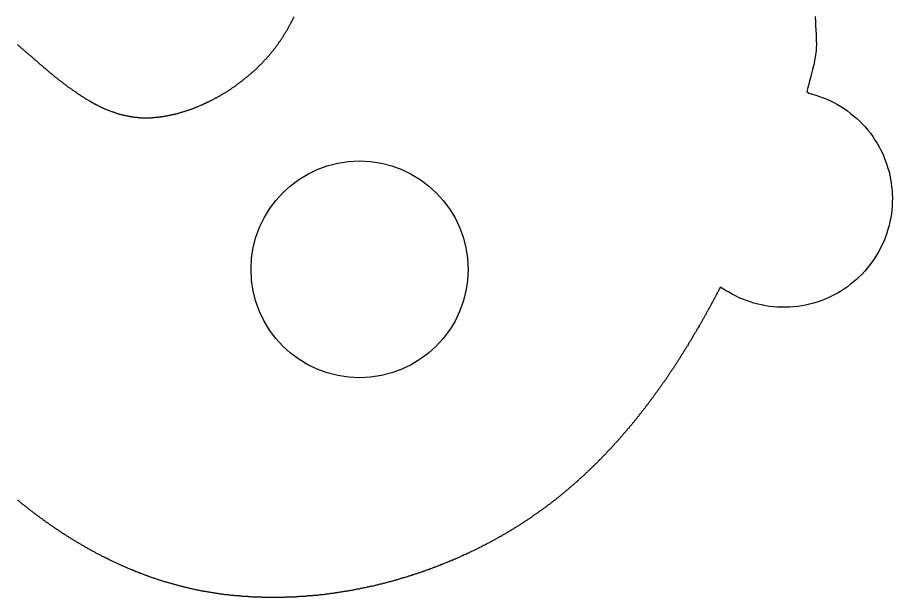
# Model space of a CAD drawing. Header units: millimetres. Extents: x 111 to 2999, y 81 to 1941.
# Drawn here: x 1015.44 to 1055.75, y 1440.17 to 1466.91 of the extents above; entities that cross this region are included whole.
import ezdxf

# ---------------------------------------------------------------- set-up
doc = ezdxf.new("R2010")
doc.units = ezdxf.units.MM
doc.layers.add('RANGO', color=6, linetype='Continuous')

msp = doc.modelspace()

# ---------------------------------------------------------------- linework, layer by layer
for points in [[(1052.19, 1466.953, 0), (1052.19, 1466.913, 0), (1052.19, 1466.883, 0), (1052.19, 1466.843, 0), (1052.2, 1466.803, 0), (1052.2, 1466.773, 0), (1052.2, 1466.733, 0), (1052.2, 1466.693, 0), (1052.2, 1466.663, 0), (1052.21, 1466.623, 0), (1052.21, 1466.583, 0), (1052.21, 1466.553, 0), (1052.21, 1466.513, 0), (1052.21, 1466.473, 0), (1052.22, 1466.443, 0), (1052.22, 1466.403, 0), (1052.22, 1466.363, 0), (1052.22, 1466.333, 0), (1052.22, 1466.293, 0), (1052.22, 1466.263, 0), (1052.23, 1466.223, 0), (1052.23, 1466.183, 0), (1052.23, 1466.153, 0), (1052.23, 1466.113, 0), (1052.23, 1466.073, 0), (1052.23, 1466.043, 0), (1052.24, 1466.003, 0), (1052.24, 1465.963, 0), (1052.24, 1465.933, 0), (1052.24, 1465.893, 0), (1052.24, 1465.853, 0), (1052.24, 1465.823, 0), (1052.24, 1465.783, 0), (1052.25, 1465.753, 0), (1052.25, 1465.713, 0), (1052.25, 1465.673, 0), (1052.25, 1465.633, 0), (1052.25, 1465.593, 0), (1052.24, 1465.543, 0), (1052.24, 1465.503, 0), (1052.24, 1465.453, 0), (1052.23, 1465.403, 0), (1052.23, 1465.343, 0), (1052.22, 1465.283, 0), (1052.21, 1465.223, 0), (1052.2, 1465.153, 0), (1052.19, 1465.083, 0), (1052.17, 1465.003, 0), (1052.16, 1464.913, 0), (1052.14, 1464.823, 0), (1052.12, 1464.733, 0), (1052.09, 1464.623, 0), (1052.07, 1464.513, 0), (1052.04, 1464.393, 0), (1052.01, 1464.273, 0), (1051.97, 1464.133, 0), (1051.93, 1463.993, 0), (1051.89, 1463.843, 0), (1051.85, 1463.683, 0), (1051.8, 1463.503, 0), (1051.89, 1463.423, 0), (1052.06, 1463.373, 0), (1052.22, 1463.333, 0), (1052.39, 1463.273, 0), (1052.56, 1463.213, 0), (1052.72, 1463.143, 0), (1052.89, 1463.073, 0), (1053.05, 1462.993, 0), (1053.21, 1462.903, 0), (1053.37, 1462.813, 0), (1053.52, 1462.713, 0), (1053.67, 1462.603, 0), (1053.82, 1462.493, 0), (1053.96, 1462.383, 0), (1054.1, 1462.253, 0), (1054.24, 1462.133, 0), (1054.37, 1461.993, 0), (1054.5, 1461.863, 0), (1054.62, 1461.713, 0), (1054.73, 1461.573, 0), (1054.84, 1461.423, 0), (1054.94, 1461.263, 0), (1055.04, 1461.113, 0), (1055.13, 1460.953, 0), (1055.22, 1460.793, 0), (1055.3, 1460.623, 0), (1055.37, 1460.463, 0), (1055.43, 1460.293, 0), (1055.49, 1460.123, 0), (1055.54, 1459.963, 0), (1055.59, 1459.793, 0), (1055.63, 1459.623, 0), (1055.66, 1459.453, 0), (1055.69, 1459.283, 0), (1055.71, 1459.113, 0), (1055.73, 1458.943, 0), (1055.74, 1458.763, 0), (1055.75, 1458.583, 0), (1055.74, 1458.403, 0), (1055.74, 1458.223, 0), (1055.72, 1458.043, 0), (1055.7, 1457.863, 0), (1055.67, 1457.683, 0), (1055.63, 1457.503, 0), (1055.59, 1457.323, 0), (1055.54, 1457.143, 0), (1055.49, 1456.973, 0), (1055.43, 1456.793, 0), (1055.36, 1456.623, 0), (1055.28, 1456.453, 0), (1055.2, 1456.283, 0), (1055.11, 1456.113, 0), (1055.02, 1455.953, 0), (1054.92, 1455.803, 0), (1054.82, 1455.653, 0), (1054.71, 1455.503, 0), (1054.59, 1455.353, 0), (1054.47, 1455.223, 0), (1054.35, 1455.083, 0), (1054.22, 1454.963, 0), (1054.09, 1454.833, 0), (1053.96, 1454.723, 0), (1053.82, 1454.613, 0), (1053.68, 1454.503, 0), (1053.54, 1454.403, 0), (1053.4, 1454.313, 0), (1053.25, 1454.223, 0), (1053.1, 1454.143, 0), (1052.94, 1454.063, 0), (1052.78, 1453.983, 0), (1052.62, 1453.913, 0), (1052.45, 1453.853, 0), (1052.28, 1453.793, 0), (1052.11, 1453.743, 0), (1051.93, 1453.693, 0), (1051.75, 1453.653, 0), (1051.57, 1453.623, 0), (1051.39, 1453.593, 0), (1051.2, 1453.573, 0), (1051.02, 1453.563, 0), (1050.83, 1453.553, 0), (1050.65, 1453.553, 0), (1050.46, 1453.563, 0), (1050.27, 1453.573, 0), (1050.09, 1453.593, 0), (1049.91, 1453.623, 0), (1049.72, 1453.663, 0), (1049.54, 1453.703, 0), (1049.37, 1453.743, 0), (1049.19, 1453.803, 0), (1049.02, 1453.863, 0), (1048.85, 1453.923, 0), (1048.69, 1453.993, 0), (1048.52, 1454.073, 0), (1048.37, 1454.153, 0), (1048.21, 1454.243, 0), (1048.06, 1454.333, 0), (1047.92, 1454.423, 0), (1047.82, 1454.483, 0), (1047.8, 1454.453, 0), (1047.79, 1454.413, 0), (1047.77, 1454.383, 0), (1047.75, 1454.353, 0), (1047.74, 1454.313, 0), (1047.72, 1454.283, 0), (1047.7, 1454.253, 0), (1047.68, 1454.213, 0), (1047.67, 1454.183, 0), (1047.65, 1454.153, 0), (1047.63, 1454.113, 0), (1047.61, 1454.083, 0), (1047.59, 1454.053, 0), (1047.58, 1454.013, 0), (1047.56, 1453.983, 0), (1047.54, 1453.953, 0), (1047.52, 1453.913, 0), (1047.51, 1453.883, 0), (1047.49, 1453.853, 0), (1047.47, 1453.823, 0), (1047.45, 1453.783, 0), (1047.44, 1453.753, 0), (1047.42, 1453.723, 0), (1047.4, 1453.683, 0), (1047.38, 1453.653, 0), (1047.36, 1453.623, 0), (1047.35, 1453.593, 0), (1047.33, 1453.553, 0), (1047.31, 1453.523, 0), (1047.29, 1453.493, 0), (1047.27, 1453.453, 0), (1047.26, 1453.423, 0), (1047.24, 1453.393, 0), (1047.22, 1453.363, 0), (1047.2, 1453.323, 0), (1047.18, 1453.293, 0), (1047.17, 1453.263, 0), (1047.15, 1453.233, 0), (1047.13, 1453.193, 0), (1047.11, 1453.163, 0), (1047.09, 1453.133, 0), (1047.08, 1453.103, 0), (1047.06, 1453.063, 0), (1047.04, 1453.033, 0), (1047.02, 1453.003, 0), (1047, 1452.973, 0), (1046.98, 1452.933, 0), (1046.97, 1452.903, 0), (1046.95, 1452.873, 0), (1046.93, 1452.843, 0), (1046.91, 1452.803, 0), (1046.89, 1452.773, 0), (1046.87, 1452.743, 0), (1046.85, 1452.713, 0), (1046.84, 1452.683, 0), (1046.82, 1452.643, 0), (1046.8, 1452.613, 0), (1046.78, 1452.583, 0), (1046.76, 1452.553, 0), (1046.74, 1452.523, 0), (1046.72, 1452.483, 0), (1046.71, 1452.453, 0), (1046.69, 1452.423, 0), (1046.67, 1452.393, 0), (1046.65, 1452.363, 0), (1046.63, 1452.323, 0), (1046.61, 1452.293, 0), (1046.59, 1452.263, 0), (1046.57, 1452.233, 0), (1046.55, 1452.203, 0), (1046.54, 1452.163, 0), (1046.52, 1452.133, 0), (1046.5, 1452.103, 0), (1046.48, 1452.073, 0), (1046.46, 1452.043, 0), (1046.44, 1452.013, 0), (1046.42, 1451.973, 0), (1046.4, 1451.943, 0), (1046.38, 1451.913, 0), (1046.36, 1451.883, 0), (1046.35, 1451.853, 0), (1046.33, 1451.823, 0), (1046.31, 1451.783, 0), (1046.29, 1451.753, 0), (1046.27, 1451.723, 0), (1046.25, 1451.693, 0), (1046.23, 1451.663, 0), (1046.21, 1451.633, 0), (1046.19, 1451.603, 0), (1046.17, 1451.563, 0), (1046.15, 1451.533, 0), (1046.13, 1451.503, 0), (1046.11, 1451.473, 0), (1046.09, 1451.443, 0), (1046.07, 1451.413, 0), (1046.05, 1451.383, 0), (1046.03, 1451.353, 0), (1046.01, 1451.313, 0), (1045.99, 1451.283, 0), (1045.98, 1451.253, 0), (1045.96, 1451.223, 0), (1045.94, 1451.193, 0), (1045.92, 1451.163, 0), (1045.9, 1451.133, 0), (1045.88, 1451.103, 0), (1045.86, 1451.073, 0), (1045.84, 1451.043, 0), (1045.82, 1451.013, 0), (1045.8, 1450.973, 0), (1045.78, 1450.943, 0), (1045.76, 1450.913, 0), (1045.74, 1450.883, 0), (1045.72, 1450.853, 0), (1045.7, 1450.823, 0), (1045.68, 1450.793, 0), (1045.66, 1450.763, 0), (1045.64, 1450.733, 0), (1045.62, 1450.703, 0), (1045.6, 1450.673, 0), (1045.57, 1450.643, 0), (1045.55, 1450.613, 0), (1045.53, 1450.583, 0), (1045.51, 1450.553, 0), (1045.49, 1450.513, 0), (1045.47, 1450.483, 0), (1045.45, 1450.453, 0), (1045.43, 1450.423, 0), (1045.41, 1450.393, 0), (1045.39, 1450.363, 0), (1045.37, 1450.333, 0), (1045.35, 1450.303, 0), (1045.33, 1450.273, 0), (1045.31, 1450.243, 0), (1045.29, 1450.213, 0), (1045.27, 1450.183, 0), (1045.25, 1450.153, 0), (1045.23, 1450.123, 0), (1045.2, 1450.093, 0), (1045.18, 1450.063, 0), (1045.16, 1450.033, 0), (1045.14, 1450.003, 0), (1045.12, 1449.973, 0), (1045.1, 1449.943, 0), (1045.08, 1449.913, 0), (1045.06, 1449.883, 0), (1045.04, 1449.853, 0), (1045.02, 1449.823, 0), (1044.99, 1449.793, 0), (1044.97, 1449.763, 0), (1044.95, 1449.733, 0), (1044.93, 1449.703, 0), (1044.91, 1449.673, 0), (1044.89, 1449.653, 0), (1044.87, 1449.623, 0), (1044.85, 1449.593, 0), (1044.82, 1449.563, 0), (1044.8, 1449.533, 0), (1044.78, 1449.503, 0), (1044.76, 1449.473, 0), (1044.74, 1449.443, 0), (1044.72, 1449.413, 0), (1044.7, 1449.383, 0), (1044.67, 1449.353, 0), (1044.65, 1449.323, 0), (1044.63, 1449.293, 0), (1044.61, 1449.263, 0), (1044.59, 1449.233, 0), (1044.57, 1449.213, 0), (1044.54, 1449.183, 0), (1044.52, 1449.153, 0), (1044.5, 1449.123, 0), (1044.48, 1449.093, 0), (1044.46, 1449.063, 0), (1044.43, 1449.033, 0), (1044.41, 1449.003, 0), (1044.39, 1448.973, 0), (1044.37, 1448.943, 0), (1044.35, 1448.923, 0), (1044.32, 1448.893, 0), (1044.3, 1448.863, 0), (1044.28, 1448.833, 0), (1044.26, 1448.803, 0), (1044.23, 1448.773, 0), (1044.21, 1448.743, 0), (1044.19, 1448.723, 0), (1044.17, 1448.693, 0), (1044.15, 1448.663, 0), (1044.12, 1448.633, 0), (1044.1, 1448.603, 0), (1044.08, 1448.573, 0), (1044.06, 1448.543, 0), (1044.03, 1448.523, 0), (1044.01, 1448.493, 0), (1043.99, 1448.463, 0), (1043.96, 1448.433, 0), (1043.94, 1448.403, 0), (1043.92, 1448.373, 0), (1043.9, 1448.353, 0), (1043.87, 1448.323, 0), (1043.85, 1448.293, 0), (1043.83, 1448.263, 0), (1043.81, 1448.233, 0), (1043.78, 1448.213, 0), (1043.76, 1448.183, 0), (1043.74, 1448.153, 0), (1043.71, 1448.123, 0), (1043.69, 1448.103, 0), (1043.67, 1448.073, 0), (1043.64, 1448.043, 0), (1043.62, 1448.013, 0), (1043.6, 1447.983, 0), (1043.57, 1447.963, 0), (1043.55, 1447.933, 0), (1043.53, 1447.903, 0), (1043.5, 1447.873, 0), (1043.48, 1447.853, 0), (1043.46, 1447.823, 0), (1043.43, 1447.793, 0), (1043.41, 1447.763, 0), (1043.39, 1447.743, 0), (1043.36, 1447.713, 0), (1043.34, 1447.683, 0), (1043.32, 1447.653, 0), (1043.29, 1447.633, 0), (1043.27, 1447.603, 0), (1043.24, 1447.573, 0), (1043.22, 1447.553, 0), (1043.2, 1447.523, 0), (1043.17, 1447.493, 0), (1043.15, 1447.463, 0), (1043.13, 1447.443, 0), (1043.1, 1447.413, 0), (1043.08, 1447.383, 0), (1043.05, 1447.363, 0), (1043.03, 1447.333, 0), (1043, 1447.303, 0), (1042.98, 1447.283, 0), (1042.96, 1447.253, 0), (1042.93, 1447.223, 0), (1042.91, 1447.203, 0), (1042.88, 1447.173, 0), (1042.86, 1447.143, 0), (1042.83, 1447.123, 0), (1042.81, 1447.093, 0), (1042.79, 1447.063, 0), (1042.76, 1447.043, 0), (1042.74, 1447.013, 0), (1042.71, 1446.983, 0), (1042.69, 1446.963, 0), (1042.66, 1446.933, 0), (1042.64, 1446.913, 0), (1042.61, 1446.883, 0), (1042.59, 1446.853, 0), (1042.56, 1446.833, 0), (1042.54, 1446.803, 0), (1042.51, 1446.773, 0), (1042.49, 1446.753, 0), (1042.46, 1446.723, 0), (1042.44, 1446.703, 0), (1042.41, 1446.673, 0), (1042.39, 1446.653, 0), (1042.36, 1446.623, 0), (1042.34, 1446.593, 0), (1042.31, 1446.573, 0), (1042.29, 1446.543, 0), (1042.26, 1446.523, 0), (1042.24, 1446.493, 0), (1042.21, 1446.473, 0), (1042.19, 1446.443, 0), (1042.16, 1446.413, 0), (1042.14, 1446.393, 0), (1042.11, 1446.363, 0), (1042.08, 1446.343, 0), (1042.06, 1446.313, 0), (1042.03, 1446.293, 0), (1042.01, 1446.263, 0), (1041.98, 1446.243, 0), (1041.96, 1446.213, 0), (1041.93, 1446.193, 0), (1041.9, 1446.163, 0), (1041.88, 1446.143, 0), (1041.85, 1446.113, 0), (1041.83, 1446.093, 0), (1041.8, 1446.063, 0), (1041.77, 1446.043, 0), (1041.75, 1446.013, 0), (1041.72, 1445.993, 0), (1041.7, 1445.963, 0), (1041.67, 1445.943, 0), (1041.64, 1445.913, 0), (1041.62, 1445.893, 0), (1041.59, 1445.863, 0), (1041.56, 1445.843, 0), (1041.54, 1445.813, 0), (1041.51, 1445.793, 0), (1041.48, 1445.763, 0), (1041.46, 1445.743, 0), (1041.43, 1445.723, 0), (1041.4, 1445.693, 0), (1041.38, 1445.673, 0), (1041.35, 1445.643, 0), (1041.32, 1445.623, 0), (1041.3, 1445.593, 0), (1041.27, 1445.573, 0), (1041.24, 1445.553, 0), (1041.22, 1445.523, 0), (1041.19, 1445.503, 0), (1041.16, 1445.473, 0), (1041.14, 1445.453, 0), (1041.11, 1445.433, 0), (1041.08, 1445.403, 0), (1041.05, 1445.383, 0), (1041.03, 1445.353, 0), (1041, 1445.333, 0), (1040.97, 1445.313, 0), (1040.95, 1445.283, 0), (1040.92, 1445.263, 0), (1040.89, 1445.243, 0), (1040.86, 1445.213, 0), (1040.84, 1445.193, 0), (1040.81, 1445.173, 0), (1040.78, 1445.143, 0), (1040.75, 1445.123, 0), (1040.72, 1445.103, 0), (1040.7, 1445.073, 0), (1040.67, 1445.053, 0), (1040.64, 1445.033, 0), (1040.61, 1445.003, 0), (1040.59, 1444.983, 0), (1040.56, 1444.963, 0), (1040.53, 1444.933, 0), (1040.5, 1444.913, 0), (1040.47, 1444.893, 0), (1040.45, 1444.873, 0), (1040.42, 1444.843, 0), (1040.39, 1444.823, 0), (1040.36, 1444.803, 0), (1040.33, 1444.773, 0), (1040.3, 1444.753, 0), (1040.28, 1444.733, 0), (1040.25, 1444.713, 0), (1040.22, 1444.683, 0), (1040.19, 1444.663, 0), (1040.16, 1444.643, 0), (1040.13, 1444.623, 0), (1040.1, 1444.603, 0), (1040.08, 1444.573, 0), (1040.05, 1444.553, 0), (1040.02, 1444.533, 0), (1039.99, 1444.513, 0), (1039.96, 1444.483, 0), (1039.93, 1444.463, 0), (1039.9, 1444.443, 0), (1039.87, 1444.423, 0), (1039.84, 1444.403, 0), (1039.81, 1444.373, 0), (1039.79, 1444.353, 0), (1039.76, 1444.333, 0), (1039.73, 1444.313, 0), (1039.7, 1444.293, 0), (1039.67, 1444.273, 0), (1039.64, 1444.243, 0), (1039.61, 1444.223, 0), (1039.58, 1444.203, 0), (1039.55, 1444.183, 0), (1039.52, 1444.163, 0), (1039.49, 1444.143, 0), (1039.46, 1444.123, 0), (1039.43, 1444.093, 0), (1039.4, 1444.073, 0), (1039.37, 1444.053, 0), (1039.34, 1444.033, 0), (1039.31, 1444.013, 0), (1039.28, 1443.993, 0), (1039.25, 1443.973, 0), (1039.22, 1443.953, 0), (1039.19, 1443.933, 0), (1039.16, 1443.913, 0), (1039.13, 1443.883, 0), (1039.1, 1443.863, 0), (1039.07, 1443.843, 0), (1039.04, 1443.823, 0), (1039.01, 1443.803, 0), (1038.98, 1443.783, 0), (1038.95, 1443.763, 0), (1038.92, 1443.743, 0), (1038.89, 1443.723, 0), (1038.86, 1443.703, 0), (1038.83, 1443.683, 0), (1038.8, 1443.663, 0), (1038.77, 1443.643, 0), (1038.73, 1443.623, 0), (1038.7, 1443.603, 0), (1038.67, 1443.583, 0), (1038.64, 1443.563, 0), (1038.61, 1443.543, 0), (1038.58, 1443.523, 0), (1038.55, 1443.503, 0), (1038.52, 1443.483, 0), (1038.49, 1443.463, 0), (1038.45, 1443.443, 0), (1038.42, 1443.423, 0), (1038.39, 1443.403, 0), (1038.36, 1443.383, 0), (1038.33, 1443.363, 0), (1038.3, 1443.343, 0), (1038.27, 1443.323, 0), (1038.23, 1443.303, 0), (1038.2, 1443.283, 0), (1038.17, 1443.273, 0), (1038.14, 1443.253, 0), (1038.11, 1443.233, 0), (1038.08, 1443.213, 0), (1038.04, 1443.193, 0), (1038.01, 1443.173, 0), (1037.98, 1443.153, 0), (1037.95, 1443.133, 0), (1037.92, 1443.113, 0), (1037.88, 1443.093, 0), (1037.85, 1443.083, 0), (1037.82, 1443.063, 0), (1037.79, 1443.043, 0), (1037.76, 1443.023, 0), (1037.72, 1443.003, 0), (1037.69, 1442.983, 0), (1037.66, 1442.963, 0), (1037.63, 1442.953, 0), (1037.59, 1442.933, 0), (1037.56, 1442.913, 0), (1037.53, 1442.893, 0), (1037.5, 1442.873, 0), (1037.46, 1442.863, 0), (1037.43, 1442.843, 0), (1037.4, 1442.823, 0), (1037.36, 1442.803, 0), (1037.33, 1442.783, 0), (1037.3, 1442.773, 0), (1037.27, 1442.753, 0), (1037.23, 1442.733, 0), (1037.2, 1442.713, 0), (1037.17, 1442.693, 0), (1037.13, 1442.683, 0), (1037.1, 1442.663, 0), (1037.07, 1442.643, 0), (1037.03, 1442.623, 0), (1037, 1442.613, 0), (1036.97, 1442.593, 0), (1036.93, 1442.573, 0), (1036.9, 1442.563, 0), (1036.87, 1442.543, 0), (1036.83, 1442.523, 0), (1036.8, 1442.503, 0), (1036.77, 1442.493, 0), (1036.73, 1442.473, 0), (1036.7, 1442.453, 0), (1036.67, 1442.443, 0), (1036.63, 1442.423, 0), (1036.6, 1442.403, 0), (1036.56, 1442.393, 0), (1036.53, 1442.373, 0), (1036.5, 1442.353, 0), (1036.46, 1442.343, 0), (1036.43, 1442.323, 0), (1036.4, 1442.303, 0), (1036.36, 1442.293, 0), (1036.33, 1442.273, 0), (1036.29, 1442.263, 0), (1036.26, 1442.243, 0), (1036.23, 1442.223, 0), (1036.19, 1442.213, 0), (1036.16, 1442.193, 0), (1036.12, 1442.183, 0), (1036.09, 1442.163, 0), (1036.05, 1442.143, 0), (1036.02, 1442.133, 0), (1035.98, 1442.113, 0), (1035.95, 1442.103, 0), (1035.92, 1442.083, 0), (1035.88, 1442.073, 0), (1035.85, 1442.053, 0), (1035.81, 1442.033, 0), (1035.78, 1442.023, 0), (1035.74, 1442.003, 0), (1035.71, 1441.993, 0), (1035.67, 1441.973, 0), (1035.64, 1441.963, 0), (1035.6, 1441.943, 0), (1035.57, 1441.933, 0), (1035.53, 1441.913, 0), (1035.5, 1441.903, 0), (1035.46, 1441.883, 0), (1035.43, 1441.873, 0), (1035.39, 1441.853, 0), (1035.36, 1441.843, 0), (1035.32, 1441.823, 0), (1035.29, 1441.813, 0), (1035.25, 1441.803, 0), (1035.22, 1441.783, 0), (1035.18, 1441.773, 0), (1035.15, 1441.753, 0), (1035.11, 1441.743, 0), (1035.08, 1441.723, 0), (1035.04, 1441.713, 0), (1035.01, 1441.703, 0), (1034.97, 1441.683, 0), (1034.94, 1441.673, 0), (1034.9, 1441.653, 0), (1034.87, 1441.643, 0), (1034.83, 1441.633, 0), (1034.79, 1441.613, 0), (1034.76, 1441.603, 0), (1034.72, 1441.593, 0), (1034.69, 1441.573, 0), (1034.65, 1441.563, 0), (1034.62, 1441.553, 0), (1034.58, 1441.533, 0), (1034.55, 1441.523, 0), (1034.51, 1441.513, 0), (1034.47, 1441.493, 0), (1034.44, 1441.483, 0), (1034.4, 1441.473, 0), (1034.37, 1441.453, 0), (1034.33, 1441.443, 0), (1034.29, 1441.433, 0), (1034.26, 1441.413, 0), (1034.22, 1441.403, 0), (1034.19, 1441.393, 0), (1034.15, 1441.383, 0), (1034.11, 1441.363, 0), (1034.08, 1441.353, 0), (1034.04, 1441.343, 0), (1034.01, 1441.333, 0), (1033.97, 1441.313, 0), (1033.93, 1441.303, 0), (1033.9, 1441.293, 0), (1033.86, 1441.283, 0), (1033.83, 1441.263, 0), (1033.79, 1441.253, 0), (1033.75, 1441.243, 0), (1033.72, 1441.233, 0), (1033.68, 1441.223, 0), (1033.64, 1441.213, 0), (1033.61, 1441.193, 0), (1033.57, 1441.183, 0), (1033.53, 1441.173, 0), (1033.5, 1441.163, 0), (1033.46, 1441.153, 0), (1033.42, 1441.143, 0), (1033.39, 1441.123, 0), (1033.35, 1441.113, 0), (1033.31, 1441.103, 0), (1033.28, 1441.093, 0), (1033.24, 1441.083, 0), (1033.2, 1441.073, 0), (1033.17, 1441.063, 0), (1033.13, 1441.053, 0), (1033.09, 1441.043, 0), (1033.06, 1441.033, 0), (1033.02, 1441.013, 0), (1032.98, 1441.003, 0), (1032.95, 1440.993, 0), (1032.91, 1440.983, 0), (1032.87, 1440.973, 0), (1032.84, 1440.963, 0), (1032.8, 1440.953, 0), (1032.76, 1440.943, 0), (1032.73, 1440.933, 0), (1032.69, 1440.923, 0), (1032.65, 1440.913, 0), (1032.62, 1440.903, 0), (1032.58, 1440.893, 0), (1032.54, 1440.883, 0), (1032.5, 1440.873, 0), (1032.47, 1440.863, 0), (1032.43, 1440.853, 0), (1032.39, 1440.843, 0), (1032.36, 1440.833, 0), (1032.32, 1440.823, 0), (1032.28, 1440.813, 0), (1032.24, 1440.803, 0), (1032.21, 1440.793, 0), (1032.17, 1440.793, 0), (1032.13, 1440.783, 0), (1032.09, 1440.773, 0), (1032.06, 1440.763, 0), (1032.02, 1440.753, 0), (1031.98, 1440.743, 0), (1031.95, 1440.733, 0), (1031.91, 1440.723, 0), (1031.87, 1440.713, 0), (1031.83, 1440.703, 0), (1031.8, 1440.703, 0), (1031.76, 1440.693, 0), (1031.72, 1440.683, 0), (1031.68, 1440.673, 0), (1031.65, 1440.663, 0), (1031.61, 1440.653, 0), (1031.57, 1440.653, 0), (1031.53, 1440.643, 0), (1031.5, 1440.633, 0), (1031.46, 1440.623, 0), (1031.42, 1440.613, 0), (1031.38, 1440.613, 0), (1031.35, 1440.603, 0), (1031.31, 1440.593, 0), (1031.27, 1440.583, 0), (1031.23, 1440.583, 0), (1031.2, 1440.573, 0), (1031.16, 1440.563, 0), (1031.12, 1440.553, 0), (1031.08, 1440.553, 0), (1031.04, 1440.543, 0), (1031.01, 1440.533, 0), (1030.97, 1440.523, 0), (1030.93, 1440.523, 0), (1030.89, 1440.513, 0), (1030.86, 1440.503, 0), (1030.82, 1440.503, 0), (1030.78, 1440.493, 0), (1030.74, 1440.483, 0), (1030.71, 1440.483, 0), (1030.67, 1440.473, 0), (1030.63, 1440.463, 0), (1030.59, 1440.463, 0), (1030.55, 1440.453, 0), (1030.52, 1440.443, 0), (1030.48, 1440.443, 0), (1030.44, 1440.433, 0), (1030.4, 1440.433, 0), (1030.36, 1440.423, 0), (1030.33, 1440.413, 0), (1030.29, 1440.413, 0), (1030.25, 1440.403, 0), (1030.21, 1440.403, 0), (1030.17, 1440.393, 0), (1030.14, 1440.383, 0), (1030.1, 1440.383, 0), (1030.06, 1440.373, 0), (1030.02, 1440.373, 0), (1029.99, 1440.363, 0), (1029.95, 1440.363, 0), (1029.91, 1440.353, 0), (1029.87, 1440.353, 0), (1029.83, 1440.343, 0), (1029.8, 1440.343, 0), (1029.76, 1440.333, 0), (1029.72, 1440.333, 0), (1029.68, 1440.323, 0), (1029.64, 1440.323, 0), (1029.6, 1440.313, 0), (1029.57, 1440.313, 0), (1029.53, 1440.303, 0), (1029.49, 1440.303, 0), (1029.45, 1440.303, 0), (1029.41, 1440.293, 0), (1029.38, 1440.293, 0), (1029.34, 1440.283, 0), (1029.3, 1440.283, 0), (1029.26, 1440.273, 0), (1029.22, 1440.273, 0), (1029.19, 1440.273, 0), (1029.15, 1440.263, 0), (1029.11, 1440.263, 0), (1029.07, 1440.263, 0), (1029.03, 1440.253, 0), (1029, 1440.253, 0), (1028.96, 1440.253, 0), (1028.92, 1440.243, 0), (1028.88, 1440.243, 0), (1028.84, 1440.243, 0), (1028.8, 1440.233, 0), (1028.77, 1440.233, 0), (1028.73, 1440.233, 0), (1028.69, 1440.223, 0), (1028.65, 1440.223, 0), (1028.61, 1440.223, 0), (1028.58, 1440.223, 0), (1028.54, 1440.213, 0), (1028.5, 1440.213, 0), (1028.46, 1440.213, 0), (1028.42, 1440.213, 0), (1028.38, 1440.203, 0), (1028.35, 1440.203, 0), (1028.31, 1440.203, 0), (1028.27, 1440.203, 0), (1028.23, 1440.193, 0), (1028.19, 1440.193, 0), (1028.16, 1440.193, 0), (1028.12, 1440.193, 0), (1028.08, 1440.193, 0), (1028.04, 1440.193, 0), (1028, 1440.183, 0), (1027.96, 1440.183, 0), (1027.93, 1440.183, 0), (1027.89, 1440.183, 0), (1027.85, 1440.183, 0), (1027.81, 1440.183, 0), (1027.77, 1440.183, 0), (1027.74, 1440.173, 0), (1027.7, 1440.173, 0), (1027.66, 1440.173, 0), (1027.62, 1440.173, 0), (1027.58, 1440.173, 0), (1027.55, 1440.173, 0), (1027.51, 1440.173, 0), (1027.47, 1440.173, 0), (1027.43, 1440.173, 0), (1027.39, 1440.173, 0), (1027.35, 1440.173, 0), (1027.32, 1440.173, 0), (1027.28, 1440.173, 0), (1027.24, 1440.173, 0), (1027.2, 1440.173, 0), (1027.16, 1440.173, 0), (1027.13, 1440.173, 0), (1027.09, 1440.173, 0), (1027.05, 1440.173, 0), (1027.01, 1440.173, 0), (1026.97, 1440.173, 0), (1026.94, 1440.173, 0), (1026.9, 1440.173, 0), (1026.86, 1440.173, 0), (1026.82, 1440.173, 0), (1026.78, 1440.173, 0), (1026.75, 1440.173, 0), (1026.71, 1440.183, 0), (1026.67, 1440.183, 0), (1026.63, 1440.183, 0), (1026.59, 1440.183, 0), (1026.56, 1440.183, 0), (1026.52, 1440.183, 0), (1026.48, 1440.183, 0), (1026.44, 1440.193, 0), (1026.4, 1440.193, 0), (1026.37, 1440.193, 0), (1026.33, 1440.193, 0), (1026.29, 1440.193, 0), (1026.25, 1440.193, 0), (1026.21, 1440.203, 0), (1026.18, 1440.203, 0), (1026.14, 1440.203, 0), (1026.1, 1440.203, 0), (1026.06, 1440.213, 0), (1026.02, 1440.213, 0), (1025.99, 1440.213, 0), (1025.95, 1440.213, 0), (1025.91, 1440.223, 0), (1025.87, 1440.223, 0), (1025.83, 1440.223, 0), (1025.8, 1440.223, 0), (1025.76, 1440.233, 0), (1025.72, 1440.233, 0), (1025.68, 1440.233, 0), (1025.65, 1440.243, 0), (1025.61, 1440.243, 0), (1025.57, 1440.243, 0), (1025.53, 1440.253, 0), (1025.49, 1440.253, 0), (1025.46, 1440.253, 0), (1025.42, 1440.263, 0), (1025.38, 1440.263, 0), (1025.34, 1440.273, 0), (1025.31, 1440.273, 0), (1025.27, 1440.273, 0), (1025.23, 1440.283, 0), (1025.19, 1440.283, 0), (1025.16, 1440.293, 0), (1025.12, 1440.293, 0), (1025.08, 1440.293, 0), (1025.04, 1440.303, 0), (1025.01, 1440.303, 0), (1024.97, 1440.313, 0), (1024.93, 1440.313, 0), (1024.89, 1440.323, 0), (1024.86, 1440.323, 0), (1024.82, 1440.333, 0), (1024.78, 1440.333, 0), (1024.74, 1440.343, 0), (1024.71, 1440.343, 0), (1024.67, 1440.353, 0), (1024.63, 1440.353, 0), (1024.59, 1440.363, 0), (1024.56, 1440.373, 0), (1024.52, 1440.373, 0), (1024.48, 1440.383, 0), (1024.44, 1440.383, 0), (1024.41, 1440.393, 0), (1024.37, 1440.403, 0), (1024.33, 1440.403, 0), (1024.29, 1440.413, 0), (1024.26, 1440.413, 0), (1024.22, 1440.423, 0), (1024.18, 1440.433, 0), (1024.15, 1440.433, 0), (1024.11, 1440.443, 0), (1024.07, 1440.453, 0), (1024.03, 1440.453, 0), (1024, 1440.463, 0), (1023.96, 1440.473, 0), (1023.92, 1440.473, 0), (1023.89, 1440.483, 0), (1023.85, 1440.493, 0), (1023.81, 1440.503, 0), (1023.78, 1440.503, 0), (1023.74, 1440.513, 0), (1023.7, 1440.523, 0), (1023.66, 1440.533, 0), (1023.63, 1440.533, 0), (1023.59, 1440.543, 0), (1023.55, 1440.553, 0), (1023.52, 1440.563, 0), (1023.48, 1440.573, 0), (1023.44, 1440.573, 0), (1023.41, 1440.583, 0), (1023.37, 1440.593, 0), (1023.33, 1440.603, 0), (1023.3, 1440.613, 0), (1023.26, 1440.623, 0), (1023.22, 1440.633, 0), (1023.19, 1440.633, 0), (1023.15, 1440.643, 0), (1023.11, 1440.653, 0), (1023.08, 1440.663, 0), (1023.04, 1440.673, 0), (1023, 1440.683, 0), (1022.97, 1440.693, 0), (1022.93, 1440.703, 0), (1022.9, 1440.713, 0), (1022.86, 1440.723, 0), (1022.82, 1440.733, 0), (1022.79, 1440.743, 0), (1022.75, 1440.753, 0), (1022.71, 1440.763, 0), (1022.68, 1440.773, 0), (1022.64, 1440.783, 0), (1022.6, 1440.793, 0), (1022.57, 1440.803, 0), (1022.53, 1440.813, 0), (1022.5, 1440.823, 0), (1022.46, 1440.833, 0), (1022.42, 1440.843, 0), (1022.39, 1440.853, 0), (1022.35, 1440.863, 0), (1022.32, 1440.873, 0), (1022.28, 1440.883, 0), (1022.24, 1440.893, 0), (1022.21, 1440.903, 0), (1022.17, 1440.913, 0), (1022.14, 1440.923, 0), (1022.1, 1440.943, 0), (1022.06, 1440.953, 0), (1022.03, 1440.963, 0), (1021.99, 1440.973, 0), (1021.96, 1440.983, 0), (1021.92, 1440.993, 0), (1021.89, 1441.003, 0), (1021.85, 1441.023, 0), (1021.82, 1441.033, 0), (1021.78, 1441.043, 0), (1021.74, 1441.053, 0), (1021.71, 1441.063, 0), (1021.67, 1441.083, 0), (1021.64, 1441.093, 0), (1021.6, 1441.103, 0), (1021.57, 1441.113, 0), (1021.53, 1441.133, 0), (1021.5, 1441.143, 0), (1021.46, 1441.153, 0), (1021.43, 1441.163, 0), (1021.39, 1441.183, 0), (1021.36, 1441.193, 0), (1021.32, 1441.203, 0), (1021.28, 1441.223, 0), (1021.25, 1441.233, 0), (1021.21, 1441.243, 0), (1021.18, 1441.263, 0), (1021.14, 1441.273, 0), (1021.11, 1441.283, 0), (1021.07, 1441.303, 0), (1021.04, 1441.313, 0), (1021, 1441.323, 0), (1020.97, 1441.343, 0), (1020.93, 1441.353, 0), (1020.9, 1441.363, 0), (1020.87, 1441.383, 0), (1020.83, 1441.393, 0), (1020.8, 1441.413, 0), (1020.76, 1441.423, 0), (1020.73, 1441.443, 0), (1020.69, 1441.453, 0), (1020.66, 1441.463, 0), (1020.62, 1441.483, 0), (1020.59, 1441.493, 0), (1020.55, 1441.513, 0), (1020.52, 1441.523, 0), (1020.48, 1441.543, 0), (1020.45, 1441.553, 0), (1020.42, 1441.573, 0), (1020.38, 1441.583, 0), (1020.35, 1441.603, 0), (1020.31, 1441.613, 0), (1020.28, 1441.633, 0), (1020.24, 1441.643, 0), (1020.21, 1441.663, 0), (1020.18, 1441.673, 0), (1020.14, 1441.693, 0), (1020.11, 1441.703, 0), (1020.07, 1441.723, 0), (1020.04, 1441.743, 0), (1020.01, 1441.753, 0), (1019.97, 1441.773, 0), (1019.94, 1441.783, 0), (1019.9, 1441.803, 0), (1019.87, 1441.823, 0), (1019.84, 1441.833, 0), (1019.8, 1441.853, 0), (1019.77, 1441.863, 0), (1019.73, 1441.883, 0), (1019.7, 1441.903, 0), (1019.67, 1441.913, 0), (1019.63, 1441.933, 0), (1019.6, 1441.953, 0), (1019.57, 1441.963, 0), (1019.53, 1441.983, 0), (1019.5, 1442.003, 0), (1019.46, 1442.013, 0), (1019.43, 1442.033, 0), (1019.4, 1442.053, 0), (1019.36, 1442.063, 0), (1019.33, 1442.083, 0), (1019.3, 1442.103, 0), (1019.26, 1442.123, 0), (1019.23, 1442.133, 0), (1019.2, 1442.153, 0), (1019.16, 1442.173, 0), (1019.13, 1442.193, 0), (1019.1, 1442.203, 0), (1019.06, 1442.223, 0), (1019.03, 1442.243, 0), (1019, 1442.263, 0), (1018.97, 1442.273, 0), (1018.93, 1442.293, 0), (1018.9, 1442.313, 0), (1018.87, 1442.333, 0), (1018.83, 1442.353, 0), (1018.8, 1442.363, 0), (1018.77, 1442.383, 0), (1018.74, 1442.403, 0), (1018.7, 1442.423, 0), (1018.67, 1442.443, 0), (1018.64, 1442.463, 0), (1018.6, 1442.483, 0), (1018.57, 1442.493, 0), (1018.54, 1442.513, 0), (1018.51, 1442.533, 0), (1018.47, 1442.553, 0), (1018.44, 1442.573, 0), (1018.41, 1442.593, 0), (1018.38, 1442.613, 0), (1018.34, 1442.633, 0), (1018.31, 1442.643, 0), (1018.28, 1442.663, 0), (1018.25, 1442.683, 0), (1018.21, 1442.703, 0), (1018.18, 1442.723, 0), (1018.15, 1442.743, 0), (1018.12, 1442.763, 0), (1018.08, 1442.783, 0), (1018.05, 1442.803, 0), (1018.02, 1442.823, 0), (1017.99, 1442.843, 0), (1017.96, 1442.863, 0), (1017.92, 1442.883, 0), (1017.89, 1442.903, 0), (1017.86, 1442.923, 0), (1017.83, 1442.943, 0), (1017.8, 1442.963, 0), (1017.76, 1442.983, 0), (1017.73, 1443.003, 0), (1017.7, 1443.023, 0), (1017.67, 1443.043, 0), (1017.64, 1443.063, 0), (1017.61, 1443.083, 0), (1017.57, 1443.103, 0), (1017.54, 1443.123, 0), (1017.51, 1443.143, 0), (1017.48, 1443.163, 0), (1017.45, 1443.183, 0), (1017.42, 1443.203, 0), (1017.39, 1443.233, 0), (1017.35, 1443.253, 0), (1017.32, 1443.273, 0), (1017.29, 1443.293, 0), (1017.26, 1443.313, 0), (1017.23, 1443.333, 0), (1017.2, 1443.353, 0), (1017.17, 1443.373, 0), (1017.13, 1443.393, 0), (1017.1, 1443.423, 0), (1017.07, 1443.443, 0), (1017.04, 1443.463, 0), (1017.01, 1443.483, 0), (1016.98, 1443.503, 0), (1016.95, 1443.523, 0), (1016.92, 1443.543, 0), (1016.89, 1443.573, 0), (1016.86, 1443.593, 0), (1016.82, 1443.613, 0), (1016.79, 1443.633, 0), (1016.76, 1443.653, 0), (1016.73, 1443.683, 0), (1016.7, 1443.703, 0), (1016.67, 1443.723, 0), (1016.64, 1443.743, 0), (1016.61, 1443.763, 0), (1016.58, 1443.793, 0), (1016.55, 1443.813, 0), (1016.52, 1443.833, 0), (1016.49, 1443.853, 0), (1016.46, 1443.883, 0), (1016.43, 1443.903, 0), (1016.4, 1443.923, 0), (1016.37, 1443.943, 0), (1016.34, 1443.973, 0), (1016.31, 1443.993, 0), (1016.28, 1444.013, 0), (1016.24, 1444.033, 0), (1016.21, 1444.063, 0), (1016.18, 1444.083, 0), (1016.15, 1444.103, 0), (1016.12, 1444.133, 0), (1016.09, 1444.153, 0), (1016.06, 1444.173, 0), (1016.03, 1444.203, 0), (1016, 1444.223, 0), (1015.97, 1444.243, 0), (1015.94, 1444.273, 0), (1015.91, 1444.293, 0), (1015.89, 1444.313, 0), (1015.86, 1444.343, 0), (1015.83, 1444.363, 0), (1015.8, 1444.383, 0), (1015.77, 1444.413, 0), (1015.74, 1444.433, 0), (1015.71, 1444.453, 0), (1015.68, 1444.483, 0), (1015.65, 1444.503, 0), (1015.62, 1444.523, 0), (1015.59, 1444.553, 0), (1015.56, 1444.573, 0), (1015.53, 1444.603, 0), (1015.5, 1444.623, 0), (1015.47, 1444.643, 0), (1015.44, 1444.673, 0)], [(1015.44, 1465.673, 0), (1015.47, 1465.643, 0), (1015.5, 1465.613, 0), (1015.53, 1465.593, 0), (1015.56, 1465.563, 0), (1015.59, 1465.533, 0), (1015.62, 1465.513, 0), (1015.65, 1465.483, 0), (1015.68, 1465.463, 0), (1015.71, 1465.433, 0), (1015.74, 1465.403, 0), (1015.77, 1465.383, 0), (1015.8, 1465.353, 0), (1015.83, 1465.323, 0), (1015.86, 1465.303, 0), (1015.89, 1465.273, 0), (1015.92, 1465.253, 0), (1015.95, 1465.223, 0), (1015.98, 1465.193, 0), (1016.01, 1465.173, 0), (1016.04, 1465.143, 0), (1016.07, 1465.123, 0), (1016.1, 1465.093, 0), (1016.13, 1465.073, 0), (1016.16, 1465.043, 0), (1016.19, 1465.023, 0), (1016.22, 1464.993, 0), (1016.24, 1464.963, 0), (1016.27, 1464.943, 0), (1016.3, 1464.913, 0), (1016.33, 1464.893, 0), (1016.36, 1464.863, 0), (1016.39, 1464.843, 0), (1016.42, 1464.813, 0), (1016.45, 1464.793, 0), (1016.48, 1464.763, 0), (1016.51, 1464.743, 0), (1016.54, 1464.713, 0), (1016.57, 1464.693, 0), (1016.6, 1464.663, 0), (1016.62, 1464.643, 0), (1016.65, 1464.613, 0), (1016.68, 1464.593, 0), (1016.71, 1464.573, 0), (1016.74, 1464.543, 0), (1016.77, 1464.523, 0), (1016.8, 1464.493, 0), (1016.83, 1464.473, 0), (1016.86, 1464.443, 0), (1016.88, 1464.423, 0), (1016.91, 1464.403, 0), (1016.94, 1464.373, 0), (1016.97, 1464.353, 0), (1017, 1464.323, 0), (1017.03, 1464.303, 0), (1017.06, 1464.283, 0), (1017.09, 1464.253, 0), (1017.11, 1464.233, 0), (1017.14, 1464.213, 0), (1017.17, 1464.183, 0), (1017.2, 1464.163, 0), (1017.23, 1464.143, 0), (1017.26, 1464.123, 0), (1017.29, 1464.093, 0), (1017.31, 1464.073, 0), (1017.34, 1464.053, 0), (1017.37, 1464.023, 0), (1017.4, 1464.003, 0), (1017.43, 1463.983, 0), (1017.46, 1463.963, 0), (1017.49, 1463.943, 0), (1017.51, 1463.913, 0), (1017.54, 1463.893, 0), (1017.57, 1463.873, 0), (1017.6, 1463.853, 0), (1017.63, 1463.833, 0), (1017.66, 1463.813, 0), (1017.68, 1463.783, 0), (1017.71, 1463.763, 0), (1017.74, 1463.743, 0), (1017.77, 1463.723, 0), (1017.8, 1463.703, 0), (1017.83, 1463.683, 0), (1017.86, 1463.663, 0), (1017.88, 1463.643, 0), (1017.91, 1463.623, 0), (1017.94, 1463.603, 0), (1017.97, 1463.583, 0), (1018, 1463.563, 0), (1018.02, 1463.543, 0), (1018.05, 1463.523, 0), (1018.08, 1463.503, 0), (1018.11, 1463.483, 0), (1018.14, 1463.463, 0), (1018.17, 1463.443, 0), (1018.19, 1463.423, 0), (1018.22, 1463.403, 0), (1018.25, 1463.383, 0), (1018.28, 1463.363, 0), (1018.31, 1463.343, 0), (1018.34, 1463.323, 0), (1018.36, 1463.313, 0), (1018.39, 1463.293, 0), (1018.42, 1463.273, 0), (1018.45, 1463.253, 0), (1018.48, 1463.233, 0), (1018.51, 1463.223, 0), (1018.53, 1463.203, 0), (1018.56, 1463.183, 0), (1018.59, 1463.163, 0), (1018.62, 1463.153, 0), (1018.65, 1463.133, 0), (1018.68, 1463.113, 0), (1018.7, 1463.103, 0), (1018.73, 1463.083, 0), (1018.76, 1463.063, 0), (1018.79, 1463.053, 0), (1018.82, 1463.033, 0), (1018.84, 1463.013, 0), (1018.87, 1463.003, 0), (1018.9, 1462.983, 0), (1018.93, 1462.973, 0), (1018.96, 1462.953, 0), (1018.99, 1462.943, 0), (1019.01, 1462.923, 0), (1019.04, 1462.913, 0), (1019.07, 1462.893, 0), (1019.1, 1462.883, 0), (1019.13, 1462.863, 0), (1019.16, 1462.853, 0), (1019.18, 1462.833, 0), (1019.21, 1462.823, 0), (1019.24, 1462.813, 0), (1019.27, 1462.793, 0), (1019.3, 1462.783, 0), (1019.33, 1462.773, 0), (1019.35, 1462.753, 0), (1019.38, 1462.743, 0), (1019.41, 1462.733, 0), (1019.44, 1462.713, 0), (1019.47, 1462.703, 0), (1019.5, 1462.693, 0), (1019.52, 1462.683, 0), (1019.55, 1462.673, 0), (1019.58, 1462.653, 0), (1019.61, 1462.643, 0), (1019.64, 1462.633, 0), (1019.67, 1462.623, 0), (1019.7, 1462.613, 0), (1019.72, 1462.603, 0), (1019.75, 1462.593, 0), (1019.78, 1462.583, 0), (1019.81, 1462.573, 0), (1019.84, 1462.563, 0), (1019.87, 1462.553, 0), (1019.9, 1462.543, 0), (1019.93, 1462.533, 0), (1019.95, 1462.523, 0), (1019.98, 1462.513, 0), (1020.01, 1462.503, 0), (1020.04, 1462.493, 0), (1020.07, 1462.483, 0), (1020.1, 1462.473, 0), (1020.13, 1462.463, 0), (1020.16, 1462.463, 0), (1020.18, 1462.453, 0), (1020.21, 1462.443, 0), (1020.24, 1462.433, 0), (1020.27, 1462.423, 0), (1020.3, 1462.423, 0), (1020.33, 1462.413, 0), (1020.36, 1462.403, 0), (1020.39, 1462.403, 0), (1020.42, 1462.393, 0), (1020.45, 1462.383, 0), (1020.48, 1462.383, 0), (1020.5, 1462.373, 0), (1020.53, 1462.373, 0), (1020.56, 1462.363, 0), (1020.59, 1462.363, 0), (1020.62, 1462.353, 0), (1020.65, 1462.353, 0), (1020.68, 1462.343, 0), (1020.71, 1462.343, 0), (1020.74, 1462.333, 0), (1020.77, 1462.333, 0), (1020.8, 1462.323, 0), (1020.83, 1462.323, 0), (1020.86, 1462.323, 0), (1020.89, 1462.313, 0), (1020.92, 1462.313, 0), (1020.95, 1462.313, 0), (1020.98, 1462.303, 0), (1021.01, 1462.303, 0), (1021.04, 1462.303, 0), (1021.07, 1462.303, 0), (1021.1, 1462.303, 0), (1021.13, 1462.293, 0), (1021.16, 1462.293, 0), (1021.19, 1462.293, 0), (1021.22, 1462.293, 0), (1021.25, 1462.293, 0), (1021.28, 1462.293, 0), (1021.31, 1462.293, 0), (1021.35, 1462.293, 0), (1021.38, 1462.293, 0), (1021.41, 1462.293, 0), (1021.44, 1462.293, 0), (1021.47, 1462.293, 0), (1021.5, 1462.293, 0), (1021.53, 1462.293, 0), (1021.56, 1462.293, 0), (1021.6, 1462.293, 0), (1021.63, 1462.303, 0), (1021.66, 1462.303, 0), (1021.69, 1462.303, 0), (1021.72, 1462.303, 0), (1021.75, 1462.303, 0), (1021.79, 1462.313, 0), (1021.82, 1462.313, 0), (1021.85, 1462.313, 0), (1021.88, 1462.323, 0), (1021.91, 1462.323, 0), (1021.95, 1462.323, 0), (1021.98, 1462.333, 0), (1022.01, 1462.333, 0), (1022.04, 1462.333, 0), (1022.07, 1462.343, 0), (1022.11, 1462.343, 0), (1022.14, 1462.353, 0), (1022.17, 1462.353, 0), (1022.2, 1462.363, 0), (1022.24, 1462.363, 0), (1022.27, 1462.373, 0), (1022.3, 1462.373, 0), (1022.33, 1462.383, 0), (1022.37, 1462.393, 0), (1022.4, 1462.393, 0), (1022.43, 1462.403, 0), (1022.47, 1462.413, 0), (1022.5, 1462.413, 0), (1022.53, 1462.423, 0), (1022.56, 1462.433, 0), (1022.6, 1462.433, 0), (1022.63, 1462.443, 0), (1022.66, 1462.453, 0), (1022.7, 1462.463, 0), (1022.73, 1462.473, 0), (1022.76, 1462.473, 0), (1022.8, 1462.483, 0), (1022.83, 1462.493, 0), (1022.86, 1462.503, 0), (1022.89, 1462.513, 0), (1022.93, 1462.523, 0), (1022.96, 1462.533, 0), (1022.99, 1462.543, 0), (1023.03, 1462.553, 0), (1023.06, 1462.563, 0), (1023.09, 1462.573, 0), (1023.13, 1462.583, 0), (1023.16, 1462.593, 0), (1023.19, 1462.603, 0), (1023.23, 1462.613, 0), (1023.26, 1462.623, 0), (1023.29, 1462.633, 0), (1023.33, 1462.643, 0), (1023.36, 1462.653, 0), (1023.39, 1462.673, 0), (1023.43, 1462.683, 0), (1023.46, 1462.693, 0), (1023.49, 1462.703, 0), (1023.52, 1462.713, 0), (1023.56, 1462.733, 0), (1023.59, 1462.743, 0), (1023.62, 1462.753, 0), (1023.66, 1462.773, 0), (1023.69, 1462.783, 0), (1023.72, 1462.793, 0), (1023.76, 1462.813, 0), (1023.79, 1462.823, 0), (1023.82, 1462.833, 0), (1023.86, 1462.853, 0), (1023.89, 1462.863, 0), (1023.92, 1462.883, 0), (1023.95, 1462.893, 0), (1023.99, 1462.913, 0), (1024.02, 1462.923, 0), (1024.05, 1462.943, 0), (1024.09, 1462.953, 0), (1024.12, 1462.973, 0), (1024.15, 1462.983, 0), (1024.18, 1463.003, 0), (1024.22, 1463.013, 0), (1024.25, 1463.033, 0), (1024.28, 1463.043, 0), (1024.31, 1463.063, 0), (1024.35, 1463.083, 0), (1024.38, 1463.093, 0), (1024.41, 1463.113, 0), (1024.44, 1463.133, 0), (1024.48, 1463.143, 0), (1024.51, 1463.163, 0), (1024.54, 1463.183, 0), (1024.57, 1463.203, 0), (1024.61, 1463.213, 0), (1024.64, 1463.233, 0), (1024.67, 1463.253, 0), (1024.7, 1463.273, 0), (1024.73, 1463.283, 0), (1024.77, 1463.303, 0), (1024.8, 1463.323, 0), (1024.83, 1463.343, 0), (1024.86, 1463.363, 0), (1024.89, 1463.383, 0), (1024.92, 1463.403, 0), (1024.96, 1463.423, 0), (1024.99, 1463.443, 0), (1025.02, 1463.453, 0), (1025.05, 1463.473, 0), (1025.08, 1463.493, 0), (1025.11, 1463.513, 0), (1025.14, 1463.533, 0), (1025.17, 1463.553, 0), (1025.21, 1463.573, 0), (1025.24, 1463.593, 0), (1025.27, 1463.613, 0), (1025.3, 1463.633, 0), (1025.33, 1463.663, 0), (1025.36, 1463.683, 0), (1025.39, 1463.703, 0), (1025.42, 1463.723, 0), (1025.45, 1463.743, 0), (1025.48, 1463.763, 0), (1025.51, 1463.783, 0), (1025.54, 1463.803, 0), (1025.57, 1463.833, 0), (1025.6, 1463.853, 0), (1025.63, 1463.873, 0), (1025.66, 1463.893, 0), (1025.69, 1463.913, 0), (1025.72, 1463.943, 0), (1025.75, 1463.963, 0), (1025.78, 1463.983, 0), (1025.81, 1464.003, 0), (1025.84, 1464.033, 0), (1025.87, 1464.053, 0), (1025.89, 1464.073, 0), (1025.92, 1464.103, 0), (1025.95, 1464.123, 0), (1025.98, 1464.143, 0), (1026.01, 1464.173, 0), (1026.04, 1464.193, 0), (1026.07, 1464.213, 0), (1026.09, 1464.243, 0), (1026.12, 1464.263, 0), (1026.15, 1464.283, 0), (1026.18, 1464.313, 0), (1026.21, 1464.333, 0), (1026.23, 1464.363, 0), (1026.26, 1464.383, 0), (1026.29, 1464.413, 0), (1026.31, 1464.433, 0), (1026.34, 1464.453, 0), (1026.37, 1464.483, 0), (1026.4, 1464.503, 0), (1026.42, 1464.533, 0), (1026.45, 1464.553, 0), (1026.48, 1464.583, 0), (1026.5, 1464.603, 0), (1026.53, 1464.633, 0), (1026.55, 1464.663, 0), (1026.58, 1464.683, 0), (1026.61, 1464.713, 0), (1026.63, 1464.733, 0), (1026.66, 1464.763, 0), (1026.68, 1464.783, 0), (1026.71, 1464.813, 0), (1026.73, 1464.843, 0), (1026.76, 1464.863, 0), (1026.78, 1464.893, 0), (1026.81, 1464.913, 0), (1026.83, 1464.943, 0), (1026.86, 1464.973, 0), (1026.88, 1464.993, 0), (1026.91, 1465.023, 0), (1026.93, 1465.053, 0), (1026.95, 1465.073, 0), (1026.98, 1465.103, 0), (1027, 1465.133, 0), (1027.03, 1465.153, 0), (1027.05, 1465.183, 0), (1027.07, 1465.213, 0), (1027.09, 1465.243, 0), (1027.12, 1465.263, 0), (1027.14, 1465.293, 0), (1027.16, 1465.323, 0), (1027.19, 1465.353, 0), (1027.21, 1465.373, 0), (1027.23, 1465.403, 0), (1027.25, 1465.433, 0), (1027.27, 1465.463, 0), (1027.3, 1465.483, 0), (1027.32, 1465.513, 0), (1027.34, 1465.543, 0), (1027.36, 1465.573, 0), (1027.38, 1465.603, 0), (1027.4, 1465.633, 0), (1027.42, 1465.653, 0), (1027.44, 1465.683, 0), (1027.46, 1465.713, 0), (1027.48, 1465.743, 0), (1027.5, 1465.773, 0), (1027.52, 1465.803, 0), (1027.54, 1465.823, 0), (1027.56, 1465.853, 0), (1027.58, 1465.883, 0), (1027.6, 1465.913, 0), (1027.62, 1465.943, 0), (1027.64, 1465.973, 0), (1027.66, 1466.003, 0), (1027.68, 1466.033, 0), (1027.7, 1466.063, 0), (1027.72, 1466.093, 0), (1027.73, 1466.123, 0), (1027.75, 1466.153, 0), (1027.77, 1466.183, 0), (1027.79, 1466.213, 0), (1027.81, 1466.243, 0), (1027.82, 1466.273, 0), (1027.84, 1466.303, 0), (1027.86, 1466.333, 0), (1027.88, 1466.363, 0), (1027.89, 1466.393, 0), (1027.91, 1466.423, 0), (1027.93, 1466.453, 0), (1027.94, 1466.483, 0), (1027.96, 1466.513, 0), (1027.98, 1466.543, 0), (1027.99, 1466.573, 0), (1028.01, 1466.603, 0), (1028.03, 1466.633, 0), (1028.04, 1466.663, 0), (1028.06, 1466.693, 0), (1028.07, 1466.723, 0), (1028.09, 1466.753, 0), (1028.1, 1466.783, 0), (1028.12, 1466.813, 0), (1028.14, 1466.843, 0), (1028.15, 1466.883, 0), (1028.17, 1466.913, 0), (1028.18, 1466.943, 0)]]:
    msp.add_polyline3d(points)
at = {"layer": 'RANGO', "color": 0}
msp.add_circle((1031.201, 1455.3), 5, dxfattribs=at)

doc.saveas('drawing.dxf')
